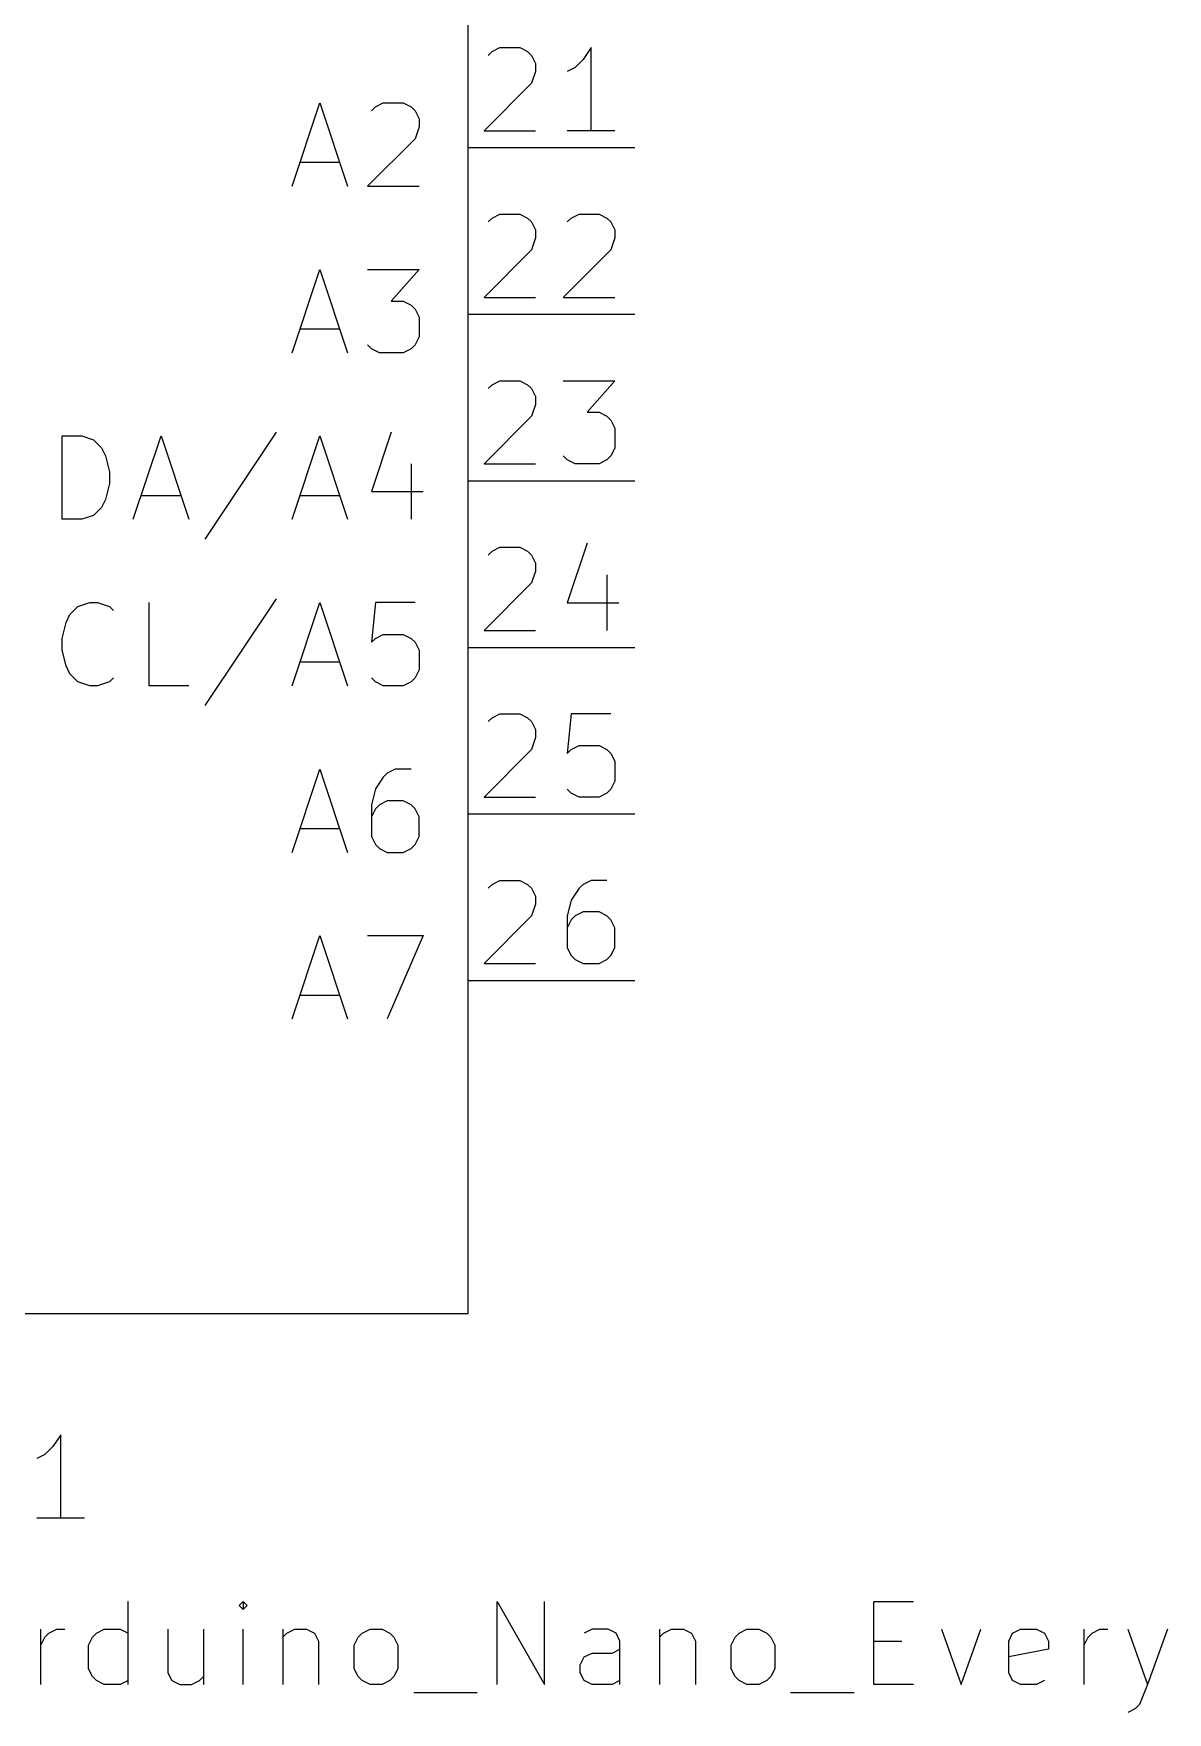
# Model space of a CAD drawing. Extents: x 1.98 to 6.72, y -5.17 to -0.82.
# Drawn here: x 6.039 to 6.72, y -4.989 to -3.982 of the extents above; entities that cross this region are included whole.
import ezdxf

# ---------------------------------------------------------------- set-up
doc = ezdxf.new("R2010")
doc.units = 0
doc.header["$MEASUREMENT"] = 0
for name, color, linetype in [('CYAN2', 4, 'CONTINUOUS'), ('LYELLOW', 51, 'CONTINUOUS'), ('RED2', 1, 'CONTINUOUS'), ('RED3', 11, 'CONTINUOUS')]:
    doc.layers.add(name, color=color, linetype=linetype)

msp = doc.modelspace()

# ---------------------------------------------------------------- linework, layer by layer
at = {"layer": 'CYAN2', "linetype": 'CONTINUOUS'}
for p, q in [((6.1943, -4.0731), (6.2109, -4.0231)), ((6.1943, -4.0731), (6.2109, -4.0231)), ((6.2109, -4.0231), (6.2276, -4.0731)), ((6.2109, -4.0231), (6.2276, -4.0731)), ((6.2419, -4.0279), (6.2443, -4.0255)), ((6.2419, -4.0279), (6.2443, -4.0255)), ((6.2443, -4.0255), (6.249, -4.0231)), ((6.2443, -4.0255), (6.249, -4.0231)), ((6.249, -4.0231), (6.261, -4.0231)), ((6.249, -4.0231), (6.261, -4.0231)), ((6.261, -4.0231), (6.2657, -4.0255)), ((6.261, -4.0231), (6.2657, -4.0255)), ((6.2657, -4.0255), (6.2681, -4.0279)), ((6.2657, -4.0255), (6.2681, -4.0279)), ((6.2681, -4.0279), (6.2705, -4.0327)), ((6.2681, -4.0279), (6.2705, -4.0327)), ((6.2705, -4.0374), (6.2681, -4.0446)), ((6.2705, -4.0374), (6.2681, -4.0446)), ((6.2705, -4.0327), (6.2705, -4.0374)), ((6.2705, -4.0327), (6.2705, -4.0374)), ((6.2681, -4.0446), (6.2395, -4.0731)), ((6.2681, -4.0446), (6.2395, -4.0731)), ((6.199, -4.0588), (6.2229, -4.0588)), ((6.199, -4.0588), (6.2229, -4.0588)), ((6.2395, -4.0731), (6.2705, -4.0731)), ((6.2395, -4.0731), (6.2705, -4.0731)), ((6.1943, -4.1731), (6.2109, -4.1231)), ((6.1943, -4.1731), (6.2109, -4.1231)), ((6.2109, -4.1231), (6.2276, -4.1731)), ((6.2109, -4.1231), (6.2276, -4.1731)), ((6.2395, -4.1231), (6.2705, -4.1231)), ((6.2395, -4.1231), (6.2705, -4.1231)), ((6.2705, -4.1231), (6.2538, -4.1422)), ((6.2705, -4.1231), (6.2538, -4.1422)), ((6.2538, -4.1422), (6.261, -4.1422)), ((6.2538, -4.1422), (6.261, -4.1422)), ((6.261, -4.1422), (6.2657, -4.1446)), ((6.261, -4.1422), (6.2657, -4.1446)), ((6.2657, -4.1446), (6.2681, -4.1469)), ((6.2657, -4.1446), (6.2681, -4.1469)), ((6.2681, -4.1469), (6.2705, -4.1517)), ((6.2681, -4.1469), (6.2705, -4.1517)), ((6.2705, -4.1517), (6.2705, -4.1636)), ((6.2705, -4.1517), (6.2705, -4.1636)), ((6.199, -4.1588), (6.2229, -4.1588)), ((6.199, -4.1588), (6.2229, -4.1588)), ((6.2419, -4.1708), (6.2395, -4.1684)), ((6.2419, -4.1708), (6.2395, -4.1684)), ((6.2467, -4.1731), (6.2419, -4.1708)), ((6.2467, -4.1731), (6.2419, -4.1708)), ((6.2657, -4.1708), (6.261, -4.1731)), ((6.2657, -4.1708), (6.261, -4.1731)), ((6.2681, -4.1684), (6.2657, -4.1708)), ((6.2681, -4.1684), (6.2657, -4.1708)), ((6.2705, -4.1636), (6.2681, -4.1684)), ((6.2705, -4.1636), (6.2681, -4.1684)), ((6.261, -4.1731), (6.2467, -4.1731)), ((6.261, -4.1731), (6.2467, -4.1731)), ((6.0562, -4.2731), (6.0562, -4.2231)), ((6.0562, -4.2231), (6.0681, -4.2231)), ((6.0562, -4.2731), (6.0562, -4.2231)), ((6.0562, -4.2231), (6.0681, -4.2231)), ((6.0681, -4.2231), (6.0752, -4.2255)), ((6.0681, -4.2231), (6.0752, -4.2255)), ((6.099, -4.2731), (6.1157, -4.2231)), ((6.099, -4.2731), (6.1157, -4.2231)), ((6.1157, -4.2231), (6.1324, -4.2731)), ((6.1157, -4.2231), (6.1324, -4.2731)), ((6.1848, -4.2208), (6.1419, -4.285)), ((6.1848, -4.2208), (6.1419, -4.285)), ((6.1943, -4.2731), (6.2109, -4.2231)), ((6.1943, -4.2731), (6.2109, -4.2231)), ((6.2109, -4.2231), (6.2276, -4.2731)), ((6.2109, -4.2231), (6.2276, -4.2731)), ((6.2538, -4.2208), (6.2419, -4.2565)), ((6.2538, -4.2208), (6.2419, -4.2565)), ((6.0752, -4.2255), (6.08, -4.2303)), ((6.0752, -4.2255), (6.08, -4.2303)), ((6.08, -4.2303), (6.0824, -4.235)), ((6.08, -4.2303), (6.0824, -4.235)), ((6.0824, -4.235), (6.0848, -4.2446)), ((6.0824, -4.235), (6.0848, -4.2446)), ((6.2657, -4.2398), (6.2657, -4.2731)), ((6.2657, -4.2398), (6.2657, -4.2731)), ((6.0848, -4.2517), (6.0824, -4.2612)), ((6.0848, -4.2517), (6.0824, -4.2612)), ((6.0848, -4.2446), (6.0848, -4.2517)), ((6.0848, -4.2446), (6.0848, -4.2517)), ((6.0824, -4.2612), (6.08, -4.266)), ((6.0824, -4.2612), (6.08, -4.266)), ((6.1038, -4.2588), (6.1276, -4.2588)), ((6.1038, -4.2588), (6.1276, -4.2588)), ((6.199, -4.2588), (6.2229, -4.2588)), ((6.199, -4.2588), (6.2229, -4.2588)), ((6.2419, -4.2565), (6.2729, -4.2565)), ((6.2419, -4.2565), (6.2729, -4.2565)), ((6.0681, -4.2731), (6.0562, -4.2731)), ((6.0681, -4.2731), (6.0562, -4.2731)), ((6.0752, -4.2708), (6.0681, -4.2731)), ((6.0752, -4.2708), (6.0681, -4.2731)), ((6.08, -4.266), (6.0752, -4.2708)), ((6.08, -4.266), (6.0752, -4.2708)), ((6.0657, -4.3255), (6.0729, -4.3231)), ((6.0657, -4.3255), (6.0729, -4.3231)), ((6.0729, -4.3231), (6.0776, -4.3231)), ((6.0729, -4.3231), (6.0776, -4.3231)), ((6.0776, -4.3231), (6.0848, -4.3255)), ((6.0776, -4.3231), (6.0848, -4.3255)), ((6.1086, -4.3731), (6.1086, -4.3231)), ((6.1086, -4.3731), (6.1086, -4.3231)), ((6.1848, -4.3208), (6.1419, -4.385)), ((6.1848, -4.3208), (6.1419, -4.385)), ((6.1943, -4.3731), (6.2109, -4.3231)), ((6.1943, -4.3731), (6.2109, -4.3231)), ((6.2109, -4.3231), (6.2276, -4.3731)), ((6.2109, -4.3231), (6.2276, -4.3731)), ((6.2443, -4.3231), (6.2419, -4.3469)), ((6.2443, -4.3231), (6.2419, -4.3469)), ((6.2681, -4.3231), (6.2443, -4.3231)), ((6.2681, -4.3231), (6.2443, -4.3231)), ((6.0586, -4.335), (6.0609, -4.3303)), ((6.0586, -4.335), (6.0609, -4.3303)), ((6.0609, -4.3303), (6.0657, -4.3255)), ((6.0609, -4.3303), (6.0657, -4.3255)), ((6.0848, -4.3255), (6.0871, -4.3279)), ((6.0848, -4.3255), (6.0871, -4.3279)), ((6.0562, -4.3446), (6.0586, -4.335)), ((6.0562, -4.3446), (6.0586, -4.335)), ((6.2443, -4.3446), (6.249, -4.3422)), ((6.2443, -4.3446), (6.249, -4.3422)), ((6.249, -4.3422), (6.261, -4.3422)), ((6.249, -4.3422), (6.261, -4.3422)), ((6.261, -4.3422), (6.2657, -4.3446)), ((6.261, -4.3422), (6.2657, -4.3446)), ((6.0562, -4.3517), (6.0562, -4.3446)), ((6.0562, -4.3517), (6.0562, -4.3446)), ((6.0586, -4.3612), (6.0562, -4.3517)), ((6.0586, -4.3612), (6.0562, -4.3517)), ((6.2419, -4.3469), (6.2443, -4.3446)), ((6.2419, -4.3469), (6.2443, -4.3446)), ((6.2657, -4.3446), (6.2681, -4.3469)), ((6.2657, -4.3446), (6.2681, -4.3469)), ((6.2681, -4.3469), (6.2705, -4.3517)), ((6.2681, -4.3469), (6.2705, -4.3517)), ((6.2705, -4.3517), (6.2705, -4.3636)), ((6.2705, -4.3517), (6.2705, -4.3636)), ((6.0609, -4.366), (6.0586, -4.3612)), ((6.0609, -4.366), (6.0586, -4.3612)), ((6.199, -4.3588), (6.2229, -4.3588)), ((6.199, -4.3588), (6.2229, -4.3588)), ((6.2705, -4.3636), (6.2681, -4.3684)), ((6.2705, -4.3636), (6.2681, -4.3684)), ((6.0657, -4.3708), (6.0609, -4.366)), ((6.0657, -4.3708), (6.0609, -4.366)), ((6.0729, -4.3731), (6.0657, -4.3708)), ((6.0729, -4.3731), (6.0657, -4.3708)), ((6.0776, -4.3731), (6.0729, -4.3731)), ((6.0776, -4.3731), (6.0729, -4.3731)), ((6.0848, -4.3708), (6.0776, -4.3731)), ((6.0848, -4.3708), (6.0776, -4.3731)), ((6.0871, -4.3684), (6.0848, -4.3708)), ((6.0871, -4.3684), (6.0848, -4.3708)), ((6.1324, -4.3731), (6.1086, -4.3731)), ((6.1324, -4.3731), (6.1086, -4.3731)), ((6.2443, -4.3708), (6.2419, -4.3684)), ((6.2443, -4.3708), (6.2419, -4.3684)), ((6.249, -4.3731), (6.2443, -4.3708)), ((6.249, -4.3731), (6.2443, -4.3708)), ((6.261, -4.3731), (6.249, -4.3731)), ((6.261, -4.3731), (6.249, -4.3731)), ((6.2657, -4.3708), (6.261, -4.3731)), ((6.2657, -4.3708), (6.261, -4.3731)), ((6.2681, -4.3684), (6.2657, -4.3708)), ((6.2681, -4.3684), (6.2657, -4.3708)), ((6.1943, -4.4731), (6.2109, -4.4231)), ((6.1943, -4.4731), (6.2109, -4.4231)), ((6.2109, -4.4231), (6.2276, -4.4731)), ((6.2109, -4.4231), (6.2276, -4.4731)), ((6.2562, -4.4231), (6.2514, -4.4255)), ((6.2562, -4.4231), (6.2514, -4.4255)), ((6.2657, -4.4231), (6.2562, -4.4231)), ((6.2657, -4.4231), (6.2562, -4.4231)), ((6.2443, -4.435), (6.2419, -4.4446)), ((6.2443, -4.435), (6.2419, -4.4446)), ((6.249, -4.4279), (6.2443, -4.435)), ((6.249, -4.4279), (6.2443, -4.435)), ((6.2514, -4.4255), (6.249, -4.4279)), ((6.2514, -4.4255), (6.249, -4.4279)), ((6.2419, -4.4446), (6.2419, -4.4636)), ((6.2419, -4.4446), (6.2419, -4.4636)), ((6.2467, -4.4446), (6.2443, -4.4469)), ((6.2467, -4.4446), (6.2443, -4.4469)), ((6.2514, -4.4422), (6.2467, -4.4446)), ((6.2514, -4.4422), (6.2467, -4.4446)), ((6.261, -4.4422), (6.2514, -4.4422)), ((6.261, -4.4422), (6.2514, -4.4422)), ((6.2657, -4.4446), (6.261, -4.4422)), ((6.2657, -4.4446), (6.261, -4.4422)), ((6.2681, -4.4469), (6.2657, -4.4446)), ((6.2681, -4.4469), (6.2657, -4.4446)), ((6.2443, -4.4469), (6.2419, -4.4517)), ((6.2443, -4.4469), (6.2419, -4.4517)), ((6.2705, -4.4517), (6.2681, -4.4469)), ((6.2705, -4.4517), (6.2681, -4.4469)), ((6.2705, -4.4636), (6.2705, -4.4517)), ((6.2705, -4.4636), (6.2705, -4.4517)), ((6.199, -4.4588), (6.2229, -4.4588)), ((6.199, -4.4588), (6.2229, -4.4588)), ((6.2419, -4.4636), (6.2443, -4.4684)), ((6.2419, -4.4636), (6.2443, -4.4684)), ((6.2681, -4.4684), (6.2705, -4.4636)), ((6.2681, -4.4684), (6.2705, -4.4636)), ((6.2443, -4.4684), (6.2467, -4.4708)), ((6.2443, -4.4684), (6.2467, -4.4708)), ((6.2467, -4.4708), (6.2514, -4.4731)), ((6.2467, -4.4708), (6.2514, -4.4731)), ((6.2514, -4.4731), (6.261, -4.4731)), ((6.2514, -4.4731), (6.261, -4.4731)), ((6.261, -4.4731), (6.2657, -4.4708)), ((6.261, -4.4731), (6.2657, -4.4708)), ((6.2657, -4.4708), (6.2681, -4.4684)), ((6.2657, -4.4708), (6.2681, -4.4684)), ((6.1943, -4.5731), (6.2109, -4.5231)), ((6.1943, -4.5731), (6.2109, -4.5231)), ((6.2109, -4.5231), (6.2276, -4.5731)), ((6.2109, -4.5231), (6.2276, -4.5731)), ((6.2395, -4.5231), (6.2729, -4.5231)), ((6.2395, -4.5231), (6.2729, -4.5231)), ((6.2729, -4.5231), (6.2514, -4.5731)), ((6.2729, -4.5231), (6.2514, -4.5731)), ((6.199, -4.5588), (6.2229, -4.5588)), ((6.199, -4.5588), (6.2229, -4.5588)), ((6.0554, -4.8228), (6.0507, -4.8299)), ((6.0554, -4.8228), (6.0507, -4.8299)), ((6.0554, -4.8728), (6.0554, -4.8228)), ((6.0554, -4.8728), (6.0554, -4.8228)), ((6.0459, -4.8347), (6.0411, -4.8371)), ((6.0459, -4.8347), (6.0411, -4.8371)), ((6.0507, -4.8299), (6.0459, -4.8347)), ((6.0507, -4.8299), (6.0459, -4.8347)), ((6.0697, -4.8728), (6.0411, -4.8728)), ((6.0697, -4.8728), (6.0411, -4.8728)), ((6.0959, -4.9728), (6.0959, -4.9228)), ((6.0959, -4.9728), (6.0959, -4.9228)), ((6.1649, -4.9228), (6.1626, -4.9252)), ((6.1649, -4.9228), (6.1626, -4.9252)), ((6.1626, -4.9252), (6.1649, -4.9276)), ((6.1626, -4.9252), (6.1649, -4.9276)), ((6.1673, -4.9252), (6.1649, -4.9228)), ((6.1649, -4.9228), (6.1649, -4.9276)), ((6.1673, -4.9252), (6.1649, -4.9228)), ((6.1649, -4.9228), (6.1649, -4.9276)), ((6.1649, -4.9276), (6.1673, -4.9252)), ((6.1649, -4.9276), (6.1673, -4.9252)), ((6.3173, -4.9728), (6.3173, -4.9228)), ((6.3173, -4.9228), (6.3459, -4.9728)), ((6.3173, -4.9728), (6.3173, -4.9228)), ((6.3173, -4.9228), (6.3459, -4.9728)), ((6.3459, -4.9728), (6.3459, -4.9228)), ((6.3459, -4.9728), (6.3459, -4.9228)), ((6.5435, -4.9728), (6.5435, -4.9228)), ((6.5435, -4.9228), (6.5673, -4.9228)), ((6.5435, -4.9728), (6.5435, -4.9228)), ((6.5435, -4.9228), (6.5673, -4.9228)), ((6.0435, -4.9728), (6.0435, -4.9395)), ((6.0435, -4.9728), (6.0435, -4.9395)), ((6.0435, -4.949), (6.0459, -4.9442)), ((6.0435, -4.949), (6.0459, -4.9442)), ((6.0459, -4.9442), (6.0483, -4.9419)), ((6.0459, -4.9442), (6.0483, -4.9419)), ((6.0483, -4.9419), (6.053, -4.9395)), ((6.0483, -4.9419), (6.053, -4.9395)), ((6.053, -4.9395), (6.0578, -4.9395)), ((6.053, -4.9395), (6.0578, -4.9395)), ((6.0721, -4.949), (6.0745, -4.9442)), ((6.0721, -4.949), (6.0745, -4.9442)), ((6.0721, -4.9633), (6.0721, -4.949)), ((6.0721, -4.9633), (6.0721, -4.949)), ((6.0745, -4.9442), (6.0769, -4.9419)), ((6.0745, -4.9442), (6.0769, -4.9419)), ((6.0769, -4.9419), (6.0816, -4.9395)), ((6.0769, -4.9419), (6.0816, -4.9395)), ((6.0816, -4.9395), (6.0911, -4.9395)), ((6.0816, -4.9395), (6.0911, -4.9395)), ((6.0911, -4.9395), (6.0959, -4.9419)), ((6.0911, -4.9395), (6.0959, -4.9419)), ((6.1197, -4.9395), (6.1197, -4.9657)), ((6.1197, -4.9395), (6.1197, -4.9657)), ((6.1411, -4.9395), (6.1411, -4.9728)), ((6.1411, -4.9395), (6.1411, -4.9728)), ((6.1649, -4.9728), (6.1649, -4.9395)), ((6.1649, -4.9728), (6.1649, -4.9395)), ((6.1888, -4.9395), (6.1888, -4.9728)), ((6.1888, -4.9395), (6.1888, -4.9728)), ((6.1888, -4.9442), (6.1911, -4.9419)), ((6.1888, -4.9442), (6.1911, -4.9419)), ((6.1911, -4.9419), (6.1959, -4.9395)), ((6.1911, -4.9419), (6.1959, -4.9395)), ((6.1959, -4.9395), (6.203, -4.9395)), ((6.1959, -4.9395), (6.203, -4.9395)), ((6.203, -4.9395), (6.2078, -4.9419)), ((6.203, -4.9395), (6.2078, -4.9419)), ((6.2078, -4.9419), (6.2102, -4.9466)), ((6.2078, -4.9419), (6.2102, -4.9466)), ((6.2102, -4.9466), (6.2102, -4.9728)), ((6.2102, -4.9466), (6.2102, -4.9728)), ((6.2316, -4.949), (6.234, -4.9442)), ((6.2316, -4.949), (6.234, -4.9442)), ((6.2316, -4.9633), (6.2316, -4.949)), ((6.2316, -4.9633), (6.2316, -4.949)), ((6.234, -4.9442), (6.2364, -4.9419)), ((6.234, -4.9442), (6.2364, -4.9419)), ((6.2364, -4.9419), (6.2411, -4.9395)), ((6.2364, -4.9419), (6.2411, -4.9395)), ((6.2411, -4.9395), (6.2483, -4.9395)), ((6.2411, -4.9395), (6.2483, -4.9395)), ((6.2483, -4.9395), (6.253, -4.9419)), ((6.2483, -4.9395), (6.253, -4.9419)), ((6.253, -4.9419), (6.2554, -4.9442)), ((6.253, -4.9419), (6.2554, -4.9442)), ((6.2554, -4.9442), (6.2578, -4.949)), ((6.2554, -4.9442), (6.2578, -4.949)), ((6.2578, -4.949), (6.2578, -4.9633)), ((6.2578, -4.949), (6.2578, -4.9633)), ((6.3745, -4.9395), (6.3697, -4.9419)), ((6.3745, -4.9395), (6.3697, -4.9419)), ((6.384, -4.9395), (6.3745, -4.9395)), ((6.384, -4.9395), (6.3745, -4.9395)), ((6.3888, -4.9419), (6.384, -4.9395)), ((6.3888, -4.9419), (6.384, -4.9395)), ((6.3911, -4.9466), (6.3888, -4.9419)), ((6.3911, -4.9466), (6.3888, -4.9419)), ((6.3911, -4.9728), (6.3911, -4.9466)), ((6.3911, -4.9728), (6.3911, -4.9466)), ((6.4149, -4.9395), (6.4149, -4.9728)), ((6.4149, -4.9395), (6.4149, -4.9728)), ((6.4149, -4.9442), (6.4173, -4.9419)), ((6.4149, -4.9442), (6.4173, -4.9419)), ((6.4173, -4.9419), (6.4221, -4.9395)), ((6.4173, -4.9419), (6.4221, -4.9395)), ((6.4221, -4.9395), (6.4292, -4.9395)), ((6.4221, -4.9395), (6.4292, -4.9395)), ((6.4292, -4.9395), (6.434, -4.9419)), ((6.4292, -4.9395), (6.434, -4.9419)), ((6.434, -4.9419), (6.4364, -4.9466)), ((6.434, -4.9419), (6.4364, -4.9466)), ((6.4364, -4.9466), (6.4364, -4.9728)), ((6.4364, -4.9466), (6.4364, -4.9728)), ((6.4578, -4.949), (6.4602, -4.9442)), ((6.4578, -4.949), (6.4602, -4.9442)), ((6.4578, -4.9633), (6.4578, -4.949)), ((6.4578, -4.9633), (6.4578, -4.949)), ((6.4602, -4.9442), (6.4626, -4.9419)), ((6.4602, -4.9442), (6.4626, -4.9419)), ((6.4626, -4.9419), (6.4673, -4.9395)), ((6.4626, -4.9419), (6.4673, -4.9395)), ((6.4673, -4.9395), (6.4745, -4.9395)), ((6.4673, -4.9395), (6.4745, -4.9395)), ((6.4745, -4.9395), (6.4792, -4.9419)), ((6.4745, -4.9395), (6.4792, -4.9419)), ((6.4792, -4.9419), (6.4816, -4.9442)), ((6.4792, -4.9419), (6.4816, -4.9442)), ((6.4816, -4.9442), (6.484, -4.949)), ((6.4816, -4.9442), (6.484, -4.949)), ((6.484, -4.949), (6.484, -4.9633)), ((6.484, -4.949), (6.484, -4.9633)), ((6.5435, -4.9466), (6.5602, -4.9466)), ((6.5435, -4.9466), (6.5602, -4.9466)), ((6.584, -4.9395), (6.5959, -4.9728)), ((6.584, -4.9395), (6.5959, -4.9728)), ((6.5959, -4.9728), (6.6078, -4.9395)), ((6.5959, -4.9728), (6.6078, -4.9395)), ((6.6245, -4.9466), (6.6268, -4.9419)), ((6.6245, -4.9466), (6.6268, -4.9419)), ((6.6245, -4.9657), (6.6245, -4.9466)), ((6.6245, -4.9657), (6.6245, -4.9466)), ((6.6268, -4.9419), (6.6316, -4.9395)), ((6.6268, -4.9419), (6.6316, -4.9395)), ((6.6316, -4.9395), (6.6411, -4.9395)), ((6.6316, -4.9395), (6.6411, -4.9395)), ((6.6411, -4.9395), (6.6459, -4.9419)), ((6.6411, -4.9395), (6.6459, -4.9419)), ((6.6459, -4.9419), (6.6483, -4.9466)), ((6.6459, -4.9419), (6.6483, -4.9466)), ((6.6483, -4.9466), (6.6483, -4.9514)), ((6.6483, -4.9466), (6.6483, -4.9514)), ((6.6697, -4.9728), (6.6697, -4.9395)), ((6.6697, -4.9728), (6.6697, -4.9395)), ((6.6697, -4.949), (6.6721, -4.9442)), ((6.6697, -4.949), (6.6721, -4.9442)), ((6.6721, -4.9442), (6.6745, -4.9419)), ((6.6721, -4.9442), (6.6745, -4.9419)), ((6.6745, -4.9419), (6.6792, -4.9395)), ((6.6745, -4.9419), (6.6792, -4.9395)), ((6.6792, -4.9395), (6.684, -4.9395)), ((6.6792, -4.9395), (6.684, -4.9395)), ((6.6959, -4.9395), (6.7078, -4.9728)), ((6.6959, -4.9395), (6.7078, -4.9728)), ((6.7197, -4.9395), (6.7078, -4.9728)), ((6.7197, -4.9395), (6.7078, -4.9728)), ((6.3673, -4.9609), (6.3697, -4.9561)), ((6.3673, -4.9609), (6.3697, -4.9561)), ((6.3697, -4.9561), (6.3745, -4.9538)), ((6.3697, -4.9561), (6.3745, -4.9538)), ((6.3745, -4.9538), (6.3864, -4.9538)), ((6.3745, -4.9538), (6.3864, -4.9538)), ((6.3864, -4.9538), (6.3911, -4.9514)), ((6.3864, -4.9538), (6.3911, -4.9514)), ((6.6483, -4.9514), (6.6245, -4.9561)), ((6.6483, -4.9514), (6.6245, -4.9561)), ((6.0745, -4.968), (6.0721, -4.9633)), ((6.0745, -4.968), (6.0721, -4.9633)), ((6.0769, -4.9704), (6.0745, -4.968)), ((6.0769, -4.9704), (6.0745, -4.968)), ((6.1197, -4.9657), (6.1221, -4.9704)), ((6.1197, -4.9657), (6.1221, -4.9704)), ((6.1388, -4.9704), (6.1411, -4.968)), ((6.1388, -4.9704), (6.1411, -4.968)), ((6.234, -4.968), (6.2316, -4.9633)), ((6.234, -4.968), (6.2316, -4.9633)), ((6.2364, -4.9704), (6.234, -4.968)), ((6.2364, -4.9704), (6.234, -4.968)), ((6.2554, -4.968), (6.253, -4.9704)), ((6.2554, -4.968), (6.253, -4.9704)), ((6.2578, -4.9633), (6.2554, -4.968)), ((6.2578, -4.9633), (6.2554, -4.968)), ((6.3673, -4.9657), (6.3673, -4.9609)), ((6.3673, -4.9657), (6.3673, -4.9609)), ((6.3697, -4.9704), (6.3673, -4.9657)), ((6.3697, -4.9704), (6.3673, -4.9657)), ((6.4602, -4.968), (6.4578, -4.9633)), ((6.4602, -4.968), (6.4578, -4.9633)), ((6.4626, -4.9704), (6.4602, -4.968)), ((6.4626, -4.9704), (6.4602, -4.968)), ((6.4816, -4.968), (6.4792, -4.9704)), ((6.4816, -4.968), (6.4792, -4.9704)), ((6.484, -4.9633), (6.4816, -4.968)), ((6.484, -4.9633), (6.4816, -4.968)), ((6.6268, -4.9704), (6.6245, -4.9657)), ((6.6268, -4.9704), (6.6245, -4.9657)), ((6.0816, -4.9728), (6.0769, -4.9704)), ((6.0816, -4.9728), (6.0769, -4.9704)), ((6.0911, -4.9728), (6.0816, -4.9728)), ((6.0911, -4.9728), (6.0816, -4.9728)), ((6.0959, -4.9704), (6.0911, -4.9728)), ((6.0959, -4.9704), (6.0911, -4.9728)), ((6.1221, -4.9704), (6.1269, -4.9728)), ((6.1221, -4.9704), (6.1269, -4.9728)), ((6.1269, -4.9728), (6.134, -4.9728)), ((6.1269, -4.9728), (6.134, -4.9728)), ((6.134, -4.9728), (6.1388, -4.9704)), ((6.134, -4.9728), (6.1388, -4.9704)), ((6.2411, -4.9728), (6.2364, -4.9704)), ((6.2411, -4.9728), (6.2364, -4.9704)), ((6.2483, -4.9728), (6.2411, -4.9728)), ((6.2483, -4.9728), (6.2411, -4.9728)), ((6.253, -4.9704), (6.2483, -4.9728)), ((6.253, -4.9704), (6.2483, -4.9728)), ((6.2673, -4.9776), (6.3054, -4.9776)), ((6.2673, -4.9776), (6.3054, -4.9776)), ((6.3745, -4.9728), (6.3697, -4.9704)), ((6.3745, -4.9728), (6.3697, -4.9704)), ((6.3864, -4.9728), (6.3745, -4.9728)), ((6.3864, -4.9728), (6.3745, -4.9728)), ((6.3911, -4.9704), (6.3864, -4.9728)), ((6.3911, -4.9704), (6.3864, -4.9728)), ((6.4673, -4.9728), (6.4626, -4.9704)), ((6.4673, -4.9728), (6.4626, -4.9704)), ((6.4745, -4.9728), (6.4673, -4.9728)), ((6.4745, -4.9728), (6.4673, -4.9728)), ((6.4792, -4.9704), (6.4745, -4.9728)), ((6.4792, -4.9704), (6.4745, -4.9728)), ((6.4935, -4.9776), (6.5316, -4.9776)), ((6.4935, -4.9776), (6.5316, -4.9776)), ((6.5673, -4.9728), (6.5435, -4.9728)), ((6.5673, -4.9728), (6.5435, -4.9728)), ((6.6316, -4.9728), (6.6268, -4.9704)), ((6.6316, -4.9728), (6.6268, -4.9704)), ((6.6411, -4.9728), (6.6316, -4.9728)), ((6.6411, -4.9728), (6.6316, -4.9728)), ((6.6459, -4.9704), (6.6411, -4.9728)), ((6.6459, -4.9704), (6.6411, -4.9728)), ((6.7078, -4.9728), (6.703, -4.9847)), ((6.7078, -4.9728), (6.703, -4.9847)), ((6.7006, -4.9871), (6.6959, -4.9895)), ((6.7006, -4.9871), (6.6959, -4.9895)), ((6.703, -4.9847), (6.7006, -4.9871)), ((6.703, -4.9847), (6.7006, -4.9871))]:
    msp.add_line(p, q, dxfattribs=at)
at = {"layer": 'LYELLOW', "linetype": 'CONTINUOUS'}
for p, q in [((6.3, -4.75), (6.3, -2.95)), ((5.5, -4.75), (6.3, -4.75))]:
    msp.add_line(p, q, dxfattribs=at)
at = {"layer": 'RED2', "linetype": 'CONTINUOUS'}
for p, q in [((6.3, -4.75), (6.3, -2.95)), ((6.3, -4.05), (6.4, -4.05)), ((6.3, -4.05), (6.4, -4.05)), ((6.3, -4.15), (6.4, -4.15)), ((6.3, -4.15), (6.4, -4.15)), ((6.3, -4.25), (6.4, -4.25)), ((6.3, -4.25), (6.4, -4.25)), ((6.3, -4.35), (6.4, -4.35)), ((6.3, -4.35), (6.4, -4.35)), ((6.3, -4.45), (6.4, -4.45)), ((6.3, -4.45), (6.4, -4.45)), ((6.3, -4.55), (6.4, -4.55)), ((6.3, -4.55), (6.4, -4.55)), ((5.5, -4.75), (6.3, -4.75))]:
    msp.add_line(p, q, dxfattribs=at)
at = {"layer": 'RED3', "linetype": 'CONTINUOUS'}
for p, q in [((6.3143, -3.9923), (6.319, -3.9899)), ((6.3143, -3.9923), (6.319, -3.9899)), ((6.319, -3.9899), (6.331, -3.9899)), ((6.319, -3.9899), (6.331, -3.9899)), ((6.331, -3.9899), (6.3357, -3.9923)), ((6.331, -3.9899), (6.3357, -3.9923)), ((6.3738, -3.9899), (6.369, -3.997)), ((6.3738, -3.9899), (6.369, -3.997)), ((6.3738, -4.0399), (6.3738, -3.9899)), ((6.3738, -4.0399), (6.3738, -3.9899)), ((6.3119, -3.9946), (6.3143, -3.9923)), ((6.3119, -3.9946), (6.3143, -3.9923)), ((6.3357, -3.9923), (6.3381, -3.9946)), ((6.3357, -3.9923), (6.3381, -3.9946)), ((6.3381, -3.9946), (6.3405, -3.9994)), ((6.3381, -3.9946), (6.3405, -3.9994)), ((6.3405, -3.9994), (6.3405, -4.0042)), ((6.3405, -3.9994), (6.3405, -4.0042)), ((6.369, -3.997), (6.3643, -4.0018)), ((6.369, -3.997), (6.3643, -4.0018)), ((6.3381, -4.0113), (6.3095, -4.0399)), ((6.3381, -4.0113), (6.3095, -4.0399)), ((6.3405, -4.0042), (6.3381, -4.0113)), ((6.3405, -4.0042), (6.3381, -4.0113)), ((6.3643, -4.0018), (6.3595, -4.0042)), ((6.3643, -4.0018), (6.3595, -4.0042)), ((6.3095, -4.0399), (6.3405, -4.0399)), ((6.3095, -4.0399), (6.3405, -4.0399)), ((6.3881, -4.0399), (6.3595, -4.0399)), ((6.3881, -4.0399), (6.3595, -4.0399)), ((6.3119, -4.0946), (6.3143, -4.0923)), ((6.3119, -4.0946), (6.3143, -4.0923)), ((6.3143, -4.0923), (6.319, -4.0899)), ((6.3143, -4.0923), (6.319, -4.0899)), ((6.319, -4.0899), (6.331, -4.0899)), ((6.319, -4.0899), (6.331, -4.0899)), ((6.331, -4.0899), (6.3357, -4.0923)), ((6.331, -4.0899), (6.3357, -4.0923)), ((6.3357, -4.0923), (6.3381, -4.0946)), ((6.3357, -4.0923), (6.3381, -4.0946)), ((6.3595, -4.0946), (6.3619, -4.0923)), ((6.3595, -4.0946), (6.3619, -4.0923)), ((6.3619, -4.0923), (6.3667, -4.0899)), ((6.3619, -4.0923), (6.3667, -4.0899)), ((6.3667, -4.0899), (6.3786, -4.0899)), ((6.3667, -4.0899), (6.3786, -4.0899)), ((6.3786, -4.0899), (6.3833, -4.0923)), ((6.3786, -4.0899), (6.3833, -4.0923)), ((6.3833, -4.0923), (6.3857, -4.0946)), ((6.3833, -4.0923), (6.3857, -4.0946)), ((6.3381, -4.0946), (6.3405, -4.0994)), ((6.3381, -4.0946), (6.3405, -4.0994)), ((6.3405, -4.0994), (6.3405, -4.1042)), ((6.3405, -4.0994), (6.3405, -4.1042)), ((6.3857, -4.0946), (6.3881, -4.0994)), ((6.3857, -4.0946), (6.3881, -4.0994)), ((6.3881, -4.0994), (6.3881, -4.1042)), ((6.3881, -4.0994), (6.3881, -4.1042)), ((6.3381, -4.1113), (6.3095, -4.1399)), ((6.3381, -4.1113), (6.3095, -4.1399)), ((6.3405, -4.1042), (6.3381, -4.1113)), ((6.3405, -4.1042), (6.3381, -4.1113)), ((6.3857, -4.1113), (6.3571, -4.1399)), ((6.3857, -4.1113), (6.3571, -4.1399)), ((6.3881, -4.1042), (6.3857, -4.1113)), ((6.3881, -4.1042), (6.3857, -4.1113)), ((6.3095, -4.1399), (6.3405, -4.1399)), ((6.3095, -4.1399), (6.3405, -4.1399)), ((6.3571, -4.1399), (6.3881, -4.1399)), ((6.3571, -4.1399), (6.3881, -4.1399)), ((6.3119, -4.1946), (6.3143, -4.1923)), ((6.3119, -4.1946), (6.3143, -4.1923)), ((6.3143, -4.1923), (6.319, -4.1899)), ((6.3143, -4.1923), (6.319, -4.1899)), ((6.319, -4.1899), (6.331, -4.1899)), ((6.319, -4.1899), (6.331, -4.1899)), ((6.331, -4.1899), (6.3357, -4.1923)), ((6.331, -4.1899), (6.3357, -4.1923)), ((6.3357, -4.1923), (6.3381, -4.1946)), ((6.3357, -4.1923), (6.3381, -4.1946)), ((6.3571, -4.1899), (6.3881, -4.1899)), ((6.3571, -4.1899), (6.3881, -4.1899)), ((6.3881, -4.1899), (6.3714, -4.2089)), ((6.3881, -4.1899), (6.3714, -4.2089)), ((6.3381, -4.1946), (6.3405, -4.1994)), ((6.3381, -4.1946), (6.3405, -4.1994)), ((6.3405, -4.1994), (6.3405, -4.2042)), ((6.3405, -4.1994), (6.3405, -4.2042)), ((6.3381, -4.2113), (6.3095, -4.2399)), ((6.3381, -4.2113), (6.3095, -4.2399)), ((6.3405, -4.2042), (6.3381, -4.2113)), ((6.3405, -4.2042), (6.3381, -4.2113)), ((6.3714, -4.2089), (6.3786, -4.2089)), ((6.3714, -4.2089), (6.3786, -4.2089)), ((6.3786, -4.2089), (6.3833, -4.2113)), ((6.3786, -4.2089), (6.3833, -4.2113)), ((6.3833, -4.2113), (6.3857, -4.2137)), ((6.3833, -4.2113), (6.3857, -4.2137)), ((6.3857, -4.2137), (6.3881, -4.2184)), ((6.3857, -4.2137), (6.3881, -4.2184)), ((6.3881, -4.2184), (6.3881, -4.2304)), ((6.3881, -4.2184), (6.3881, -4.2304)), ((6.3881, -4.2304), (6.3857, -4.2351)), ((6.3881, -4.2304), (6.3857, -4.2351)), ((6.3095, -4.2399), (6.3405, -4.2399)), ((6.3095, -4.2399), (6.3405, -4.2399)), ((6.3595, -4.2375), (6.3571, -4.2351)), ((6.3595, -4.2375), (6.3571, -4.2351)), ((6.3643, -4.2399), (6.3595, -4.2375)), ((6.3643, -4.2399), (6.3595, -4.2375)), ((6.3786, -4.2399), (6.3643, -4.2399)), ((6.3786, -4.2399), (6.3643, -4.2399)), ((6.3833, -4.2375), (6.3786, -4.2399)), ((6.3833, -4.2375), (6.3786, -4.2399)), ((6.3857, -4.2351), (6.3833, -4.2375)), ((6.3857, -4.2351), (6.3833, -4.2375)), ((6.3119, -4.2946), (6.3143, -4.2923)), ((6.3119, -4.2946), (6.3143, -4.2923)), ((6.3143, -4.2923), (6.319, -4.2899)), ((6.3143, -4.2923), (6.319, -4.2899)), ((6.319, -4.2899), (6.331, -4.2899)), ((6.319, -4.2899), (6.331, -4.2899)), ((6.331, -4.2899), (6.3357, -4.2923)), ((6.331, -4.2899), (6.3357, -4.2923)), ((6.3357, -4.2923), (6.3381, -4.2946)), ((6.3357, -4.2923), (6.3381, -4.2946)), ((6.3714, -4.2875), (6.3595, -4.3232)), ((6.3714, -4.2875), (6.3595, -4.3232)), ((6.3381, -4.2946), (6.3405, -4.2994)), ((6.3381, -4.2946), (6.3405, -4.2994)), ((6.3405, -4.2994), (6.3405, -4.3042)), ((6.3405, -4.2994), (6.3405, -4.3042)), ((6.3381, -4.3113), (6.3095, -4.3399)), ((6.3381, -4.3113), (6.3095, -4.3399)), ((6.3405, -4.3042), (6.3381, -4.3113)), ((6.3405, -4.3042), (6.3381, -4.3113)), ((6.3833, -4.3065), (6.3833, -4.3399)), ((6.3833, -4.3065), (6.3833, -4.3399)), ((6.3595, -4.3232), (6.3905, -4.3232)), ((6.3595, -4.3232), (6.3905, -4.3232)), ((6.3095, -4.3399), (6.3405, -4.3399)), ((6.3095, -4.3399), (6.3405, -4.3399)), ((6.3119, -4.3946), (6.3143, -4.3923)), ((6.3119, -4.3946), (6.3143, -4.3923)), ((6.3143, -4.3923), (6.319, -4.3899)), ((6.3143, -4.3923), (6.319, -4.3899)), ((6.319, -4.3899), (6.331, -4.3899)), ((6.319, -4.3899), (6.331, -4.3899)), ((6.331, -4.3899), (6.3357, -4.3923)), ((6.331, -4.3899), (6.3357, -4.3923)), ((6.3357, -4.3923), (6.3381, -4.3946)), ((6.3357, -4.3923), (6.3381, -4.3946)), ((6.3381, -4.3946), (6.3405, -4.3994)), ((6.3381, -4.3946), (6.3405, -4.3994)), ((6.3619, -4.3899), (6.3595, -4.4137)), ((6.3619, -4.3899), (6.3595, -4.4137)), ((6.3857, -4.3899), (6.3619, -4.3899)), ((6.3857, -4.3899), (6.3619, -4.3899)), ((6.3405, -4.4042), (6.3381, -4.4113)), ((6.3405, -4.4042), (6.3381, -4.4113)), ((6.3405, -4.3994), (6.3405, -4.4042)), ((6.3405, -4.3994), (6.3405, -4.4042)), ((6.3381, -4.4113), (6.3095, -4.4399)), ((6.3381, -4.4113), (6.3095, -4.4399)), ((6.3595, -4.4137), (6.3619, -4.4113)), ((6.3595, -4.4137), (6.3619, -4.4113)), ((6.3619, -4.4113), (6.3667, -4.4089)), ((6.3619, -4.4113), (6.3667, -4.4089)), ((6.3667, -4.4089), (6.3786, -4.4089)), ((6.3667, -4.4089), (6.3786, -4.4089)), ((6.3786, -4.4089), (6.3833, -4.4113)), ((6.3786, -4.4089), (6.3833, -4.4113)), ((6.3833, -4.4113), (6.3857, -4.4137)), ((6.3833, -4.4113), (6.3857, -4.4137)), ((6.3857, -4.4137), (6.3881, -4.4184)), ((6.3857, -4.4137), (6.3881, -4.4184)), ((6.3881, -4.4184), (6.3881, -4.4304)), ((6.3881, -4.4184), (6.3881, -4.4304)), ((6.3881, -4.4304), (6.3857, -4.4351)), ((6.3881, -4.4304), (6.3857, -4.4351)), ((6.3095, -4.4399), (6.3405, -4.4399)), ((6.3095, -4.4399), (6.3405, -4.4399)), ((6.3619, -4.4375), (6.3595, -4.4351)), ((6.3619, -4.4375), (6.3595, -4.4351)), ((6.3667, -4.4399), (6.3619, -4.4375)), ((6.3667, -4.4399), (6.3619, -4.4375)), ((6.3786, -4.4399), (6.3667, -4.4399)), ((6.3786, -4.4399), (6.3667, -4.4399)), ((6.3833, -4.4375), (6.3786, -4.4399)), ((6.3833, -4.4375), (6.3786, -4.4399)), ((6.3857, -4.4351), (6.3833, -4.4375)), ((6.3857, -4.4351), (6.3833, -4.4375)), ((6.3119, -4.4946), (6.3143, -4.4923)), ((6.3119, -4.4946), (6.3143, -4.4923)), ((6.3143, -4.4923), (6.319, -4.4899)), ((6.3143, -4.4923), (6.319, -4.4899)), ((6.319, -4.4899), (6.331, -4.4899)), ((6.319, -4.4899), (6.331, -4.4899)), ((6.331, -4.4899), (6.3357, -4.4923)), ((6.331, -4.4899), (6.3357, -4.4923)), ((6.3357, -4.4923), (6.3381, -4.4946)), ((6.3357, -4.4923), (6.3381, -4.4946)), ((6.3381, -4.4946), (6.3405, -4.4994)), ((6.3381, -4.4946), (6.3405, -4.4994)), ((6.3667, -4.4946), (6.3619, -4.5018)), ((6.3667, -4.4946), (6.3619, -4.5018)), ((6.369, -4.4923), (6.3667, -4.4946)), ((6.369, -4.4923), (6.3667, -4.4946)), ((6.3738, -4.4899), (6.369, -4.4923)), ((6.3738, -4.4899), (6.369, -4.4923)), ((6.3833, -4.4899), (6.3738, -4.4899)), ((6.3833, -4.4899), (6.3738, -4.4899)), ((6.3405, -4.5042), (6.3381, -4.5113)), ((6.3405, -4.5042), (6.3381, -4.5113)), ((6.3405, -4.4994), (6.3405, -4.5042)), ((6.3405, -4.4994), (6.3405, -4.5042)), ((6.3619, -4.5018), (6.3595, -4.5113)), ((6.3619, -4.5018), (6.3595, -4.5113)), ((6.3381, -4.5113), (6.3095, -4.5399)), ((6.3381, -4.5113), (6.3095, -4.5399)), ((6.3595, -4.5113), (6.3595, -4.5304)), ((6.3595, -4.5113), (6.3595, -4.5304)), ((6.3619, -4.5137), (6.3595, -4.5184)), ((6.3619, -4.5137), (6.3595, -4.5184)), ((6.3643, -4.5113), (6.3619, -4.5137)), ((6.3643, -4.5113), (6.3619, -4.5137)), ((6.369, -4.5089), (6.3643, -4.5113)), ((6.369, -4.5089), (6.3643, -4.5113)), ((6.3786, -4.5089), (6.369, -4.5089)), ((6.3786, -4.5089), (6.369, -4.5089)), ((6.3833, -4.5113), (6.3786, -4.5089)), ((6.3833, -4.5113), (6.3786, -4.5089)), ((6.3857, -4.5137), (6.3833, -4.5113)), ((6.3857, -4.5137), (6.3833, -4.5113)), ((6.3881, -4.5184), (6.3857, -4.5137)), ((6.3881, -4.5184), (6.3857, -4.5137)), ((6.3881, -4.5304), (6.3881, -4.5184)), ((6.3881, -4.5304), (6.3881, -4.5184)), ((6.3595, -4.5304), (6.3619, -4.5351)), ((6.3595, -4.5304), (6.3619, -4.5351)), ((6.3619, -4.5351), (6.3643, -4.5375)), ((6.3619, -4.5351), (6.3643, -4.5375)), ((6.3833, -4.5375), (6.3857, -4.5351)), ((6.3833, -4.5375), (6.3857, -4.5351)), ((6.3857, -4.5351), (6.3881, -4.5304)), ((6.3857, -4.5351), (6.3881, -4.5304)), ((6.3095, -4.5399), (6.3405, -4.5399)), ((6.3095, -4.5399), (6.3405, -4.5399)), ((6.3643, -4.5375), (6.369, -4.5399)), ((6.3643, -4.5375), (6.369, -4.5399)), ((6.369, -4.5399), (6.3786, -4.5399)), ((6.369, -4.5399), (6.3786, -4.5399)), ((6.3786, -4.5399), (6.3833, -4.5375)), ((6.3786, -4.5399), (6.3833, -4.5375))]:
    msp.add_line(p, q, dxfattribs=at)

doc.saveas('drawing.dxf')
